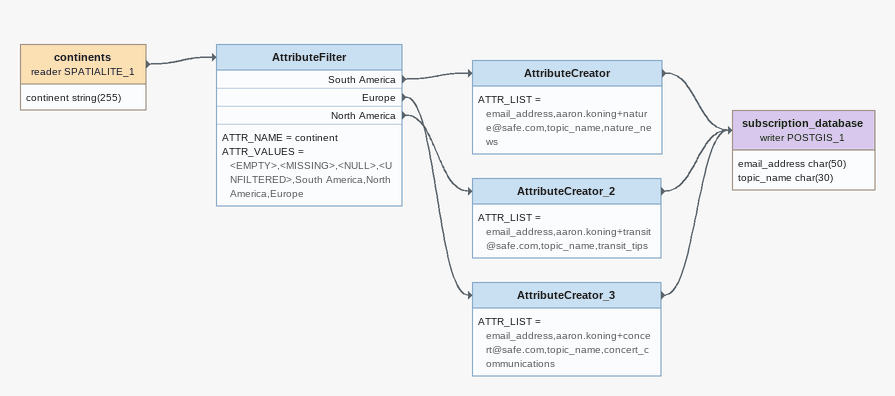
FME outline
continents (reader SPATIALITE_1)
    attributes: continent string(255)
    -> AttributeFilter
AttributeFilter
    ATTR_NAME = continent
    ATTR_VALUES = <EMPTY>,<MISSING>,<NULL>,<UNFILTERED>,South America,North America,Europe
    South America -> AttributeCreator
    Europe -> AttributeCreator_3
    North America -> AttributeCreator_2
AttributeCreator
    ATTR_LIST = email_address,aaron.koning+nature@safe.com,topic_name,nature_news
    -> subscription_database (writer POSTGIS_1)
AttributeCreator_2
    ATTR_LIST = email_address,aaron.koning+transit@safe.com,topic_name,transit_tips
    -> subscription_database (writer POSTGIS_1)
AttributeCreator_3
    ATTR_LIST = email_address,aaron.koning+concert@safe.com,topic_name,concert_communications
    -> subscription_database (writer POSTGIS_1)
subscription_database (writer POSTGIS_1)
    attributes: email_address char(50), topic_name char(30)
